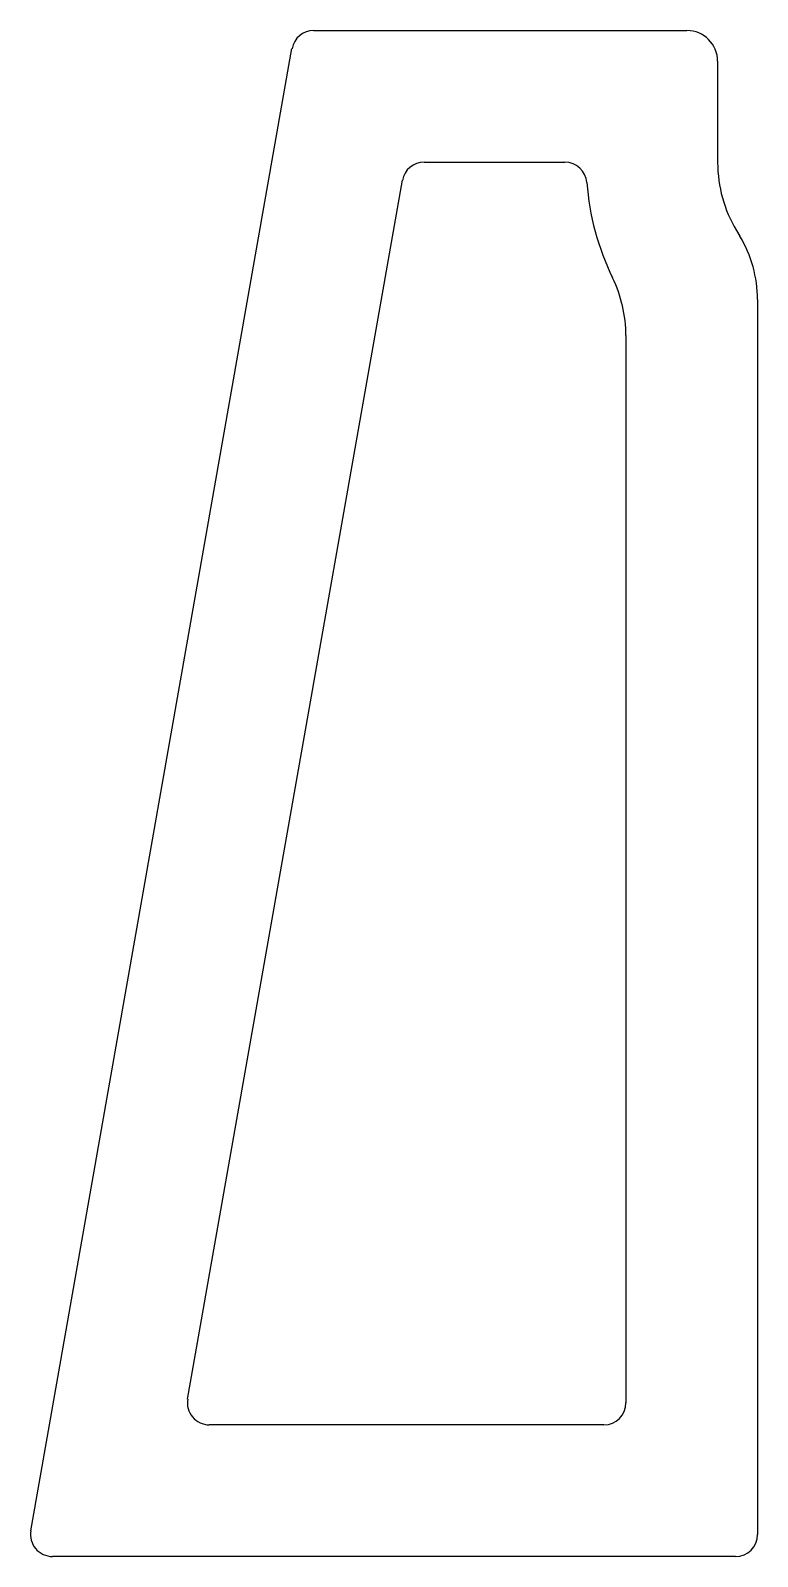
# Model space of a CAD drawing. Extents: x 1866.9 to 1883.5, y 1799.6 to 1834.4.
import ezdxf

# ---------------------------------------------------------------- set-up
doc = ezdxf.new("R2010")
doc.units = 0
doc.layers.add('MAAT', color=1, linetype='CONTINUOUS')

msp = doc.modelspace()

# ---------------------------------------------------------------- linework, layer by layer
at = {"layer": 'MAAT', "color": 0}
for p, q in [((1873.357, 1834.405), (1881.868, 1834.405)), ((1866.91, 1800.224), (1872.864, 1833.992)), ((1882.568, 1833.705), (1882.568, 1831.395)), ((1875.874, 1831.405), (1879.086, 1831.405)), ((1870.485, 1803.224), (1875.382, 1830.992)), ((1882.996, 1829.85), (1883.076, 1829.717)), ((1883.476, 1828.275), (1883.476, 1800.137)), ((1880.476, 1827.455), (1880.476, 1803.137)), ((1879.976, 1802.637), (1870.978, 1802.637)), ((1882.976, 1799.637), (1867.403, 1799.637))]:
    msp.add_line(p, q, dxfattribs=at)
for centre, radius, start, end in [((1873.357, 1833.905), 0.5, 90, 170), ((1881.868, 1833.705), 0.7, 0, 90), ((1875.874, 1830.905), 0.5, 90, 170), ((1879.086, 1830.905), 0.5, 4.32, 90), ((1885.568, 1831.395), 3, 180, 211), ((1885.568, 1831.395), 6, 184.32, 205.9655), ((1880.676, 1828.275), 2.8, 0, 31), ((1877.476, 1827.455), 3, 0, 25.9655), ((1870.978, 1803.137), 0.5, 170, 270), ((1879.976, 1803.137), 0.5, 270, 360), ((1867.403, 1800.137), 0.5, 170, 270), ((1882.976, 1800.137), 0.5, 270, 360)]:
    msp.add_arc(centre, radius, start, end, dxfattribs=at)

doc.saveas('drawing.dxf')
